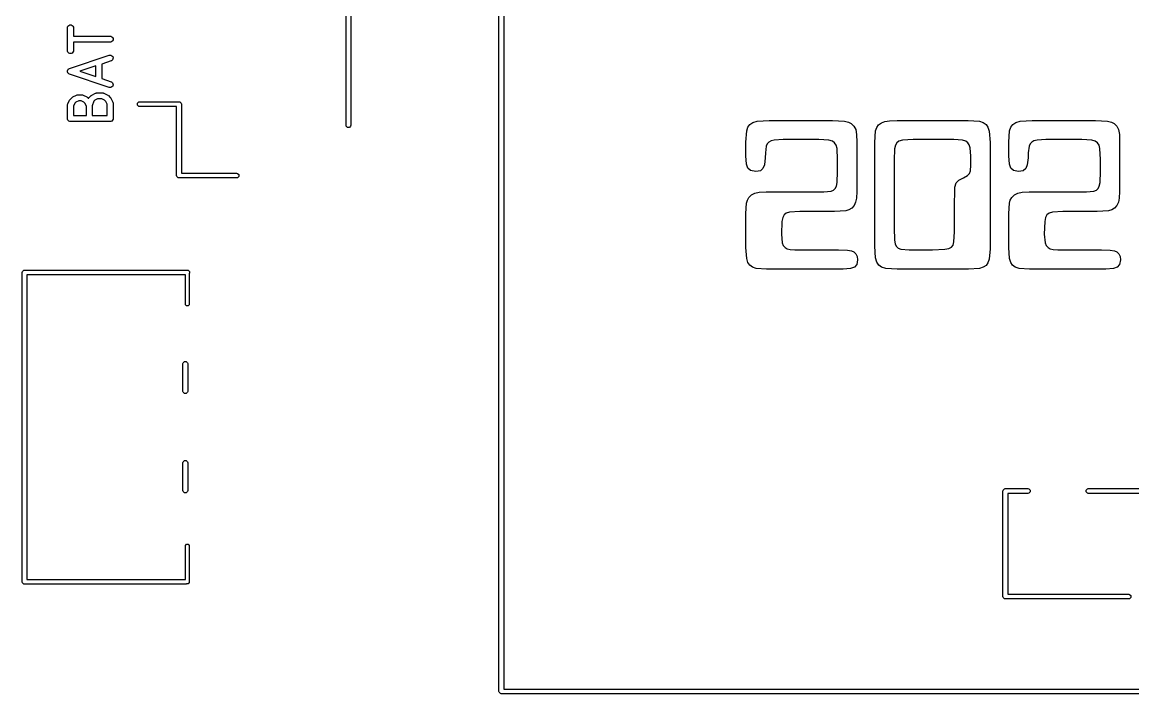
# Model space of a CAD drawing. Extents: x 172.1 to 230.8, y -103.3 to -68.9.
# Drawn here: x 172.09 to 200.07, y -103.32 to -86.39 of the extents above; entities that cross this region are included whole.
import ezdxf

# ---------------------------------------------------------------- set-up
doc = ezdxf.new("R2010")
doc.units = 0
doc.layers.add('BLACK', color=7, linetype='CONTINUOUS')

msp = doc.modelspace()

# ---------------------------------------------------------------- linework, layer by layer
at = {"layer": 'BLACK', "linetype": 'CONTINUOUS'}
for p, q in [((184.101576, -103.260997), (184.101576, -69.660997)), ((184.221576, -69.720997), (184.221576, -103.200997)), ((180.25, -88.99), (180.25, -85.56)), ((180.37, -85.56), (180.37, -88.99)), ((173.263151, -86.474544), (173.290187, -86.463345)), ((173.290187, -86.463345), (173.319451, -86.463345)), ((173.319451, -86.463345), (173.346487, -86.474544)), ((173.229819, -86.536904), (173.23126, -86.522272)), ((173.229819, -87.108332), (173.229819, -86.536904)), ((173.23126, -86.522272), (173.242459, -86.495236)), ((173.242459, -86.495236), (173.263151, -86.474544)), ((173.346487, -86.474544), (173.367179, -86.495236)), ((173.367179, -86.495236), (173.378378, -86.522272)), ((173.378378, -86.522272), (173.379819, -86.536904)), ((173.379819, -86.536904), (173.379819, -86.747618)), ((173.379819, -86.747618), (174.304819, -86.747618)), ((174.304819, -86.897618), (173.379819, -86.897618)), ((173.379819, -86.897618), (173.379819, -87.108332)), ((174.304819, -86.747618), (174.319451, -86.749059)), ((174.319451, -86.896177), (174.304819, -86.897618)), ((174.319451, -86.749059), (174.346487, -86.760258)), ((174.346487, -86.884978), (174.319451, -86.896177)), ((174.346487, -86.760258), (174.367179, -86.78095)), ((174.367179, -86.864286), (174.346487, -86.884978)), ((174.367179, -86.78095), (174.378378, -86.807986)), ((174.378378, -86.83725), (174.367179, -86.864286)), ((174.378378, -86.807986), (174.378378, -86.83725)), ((173.23126, -87.122964), (173.229819, -87.108332)), ((173.242459, -87.15), (173.23126, -87.122964)), ((173.263151, -87.170692), (173.242459, -87.15)), ((173.290187, -87.181891), (173.263151, -87.170692)), ((173.281102, -87.560991), (174.281102, -87.227658)), ((173.319451, -87.181891), (173.290187, -87.181891)), ((173.346487, -87.170692), (173.319451, -87.181891)), ((173.367179, -87.15), (173.346487, -87.170692)), ((173.378378, -87.122964), (173.367179, -87.15)), ((173.379819, -87.108332), (173.378378, -87.122964)), ((174.281102, -87.227658), (174.295438, -87.224398)), ((174.295438, -87.224398), (174.324628, -87.226473)), ((174.324628, -87.226473), (174.350802, -87.239559)), ((174.350802, -87.239559), (174.369976, -87.261667)), ((174.369976, -87.261667), (174.37923, -87.289429)), ((174.37923, -87.289429), (174.377155, -87.318619)), ((173.245569, -87.586159), (173.252673, -87.579996)), ((173.252673, -87.579996), (173.258836, -87.572892)), ((173.258836, -87.572892), (173.263627, -87.570496)), ((173.263627, -87.570496), (173.267676, -87.566985)), ((173.267676, -87.566985), (173.281102, -87.560991)), ((173.944104, -87.498103), (173.541989, -87.632142)), ((173.944104, -87.76618), (173.944104, -87.498103)), ((174.328536, -87.36996), (174.094104, -87.448103)), ((174.094104, -87.448103), (174.094104, -87.81618)), ((174.341961, -87.363966), (174.328536, -87.36996)), ((174.364068, -87.344792), (174.341961, -87.363966)), ((174.377155, -87.318619), (174.364068, -87.344792)), ((173.230408, -87.622762), (173.232103, -87.617676)), ((173.231074, -87.632142), (173.230408, -87.622762)), ((173.230408, -87.641522), (173.231074, -87.632142)), ((173.232103, -87.646607), (173.230408, -87.641522)), ((173.232103, -87.617676), (173.232483, -87.612332)), ((173.232483, -87.651952), (173.232103, -87.646607)), ((173.232483, -87.612332), (173.236687, -87.603922)), ((173.236687, -87.660361), (173.232483, -87.651952)), ((173.236687, -87.603922), (173.239662, -87.594999)), ((173.239662, -87.669285), (173.236687, -87.660361)), ((173.239662, -87.594999), (173.243173, -87.59095)), ((173.243173, -87.673333), (173.239662, -87.669285)), ((173.243173, -87.59095), (173.245569, -87.586159)), ((173.245569, -87.678125), (173.243173, -87.673333)), ((173.252673, -87.684287), (173.245569, -87.678125)), ((173.258836, -87.691392), (173.252673, -87.684287)), ((173.263627, -87.693787), (173.258836, -87.691392)), ((173.267676, -87.697299), (173.263627, -87.693787)), ((173.281102, -87.703293), (173.267676, -87.697299)), ((174.281102, -88.036626), (173.281102, -87.703293)), ((173.541989, -87.632142), (173.944104, -87.76618)), ((174.094104, -87.81618), (174.328536, -87.894324)), ((174.295438, -88.039886), (174.281102, -88.036626)), ((174.324628, -88.037811), (174.295438, -88.039886)), ((174.350802, -88.024725), (174.324628, -88.037811)), ((174.328536, -87.894324), (174.341961, -87.900318)), ((174.341961, -87.900318), (174.364068, -87.919492)), ((174.369976, -88.002617), (174.350802, -88.024725)), ((174.364068, -87.919492), (174.377155, -87.945665)), ((174.37923, -87.974855), (174.369976, -88.002617)), ((174.377155, -87.945665), (174.37923, -87.974855)), ((173.237737, -88.455744), (173.285356, -88.360506)), ((173.285356, -88.360506), (173.28932, -88.354206)), ((173.28932, -88.354206), (173.290078, -88.352379)), ((173.290078, -88.352379), (173.291766, -88.350322)), ((173.291766, -88.350322), (173.293188, -88.348063)), ((173.293188, -88.348063), (173.294686, -88.346763)), ((173.294686, -88.346763), (173.299405, -88.341014)), ((173.299405, -88.341014), (173.347024, -88.293395)), ((173.347024, -88.293395), (173.352773, -88.288676)), ((173.352773, -88.288676), (173.354073, -88.287178)), ((173.354073, -88.287178), (173.356332, -88.285756)), ((173.356332, -88.285756), (173.358389, -88.284068)), ((173.358389, -88.284068), (173.360216, -88.28331)), ((173.360216, -88.28331), (173.366516, -88.279346)), ((173.366516, -88.279346), (173.461754, -88.231727)), ((173.444484, -88.408067), (173.414077, -88.438474)), ((173.513, -88.373809), (173.444484, -88.408067)), ((173.461754, -88.231727), (173.475485, -88.226472)), ((173.475485, -88.226472), (173.478174, -88.22628)), ((173.478174, -88.22628), (173.480663, -88.22525)), ((173.480663, -88.22525), (173.495295, -88.223809)), ((173.495295, -88.223809), (173.590533, -88.223809)), ((173.572828, -88.373809), (173.513, -88.373809)), ((173.641344, -88.408067), (173.572828, -88.373809)), ((173.590533, -88.223809), (173.605165, -88.22525)), ((173.605165, -88.22525), (173.607654, -88.226281)), ((173.607654, -88.226281), (173.610342, -88.226472)), ((173.610342, -88.226472), (173.624074, -88.231727)), ((173.624074, -88.231727), (173.719312, -88.279346)), ((173.671751, -88.438474), (173.641344, -88.408067)), ((173.719312, -88.279346), (173.725611, -88.28331)), ((173.725611, -88.28331), (173.727439, -88.284068)), ((173.727439, -88.284068), (173.729495, -88.285756)), ((173.729495, -88.285756), (173.731755, -88.287178)), ((173.731755, -88.287178), (173.733054, -88.288676)), ((173.733054, -88.288676), (173.738804, -88.293395)), ((173.738804, -88.293395), (173.760762, -88.315353)), ((173.760762, -88.315353), (173.763471, -88.309286)), ((173.763471, -88.309286), (173.765236, -88.30725)), ((173.765236, -88.30725), (173.766268, -88.30476)), ((173.766268, -88.30476), (173.775595, -88.293395)), ((173.775595, -88.293395), (173.823214, -88.245776)), ((173.823214, -88.245776), (173.828963, -88.241057)), ((173.828963, -88.241057), (173.830263, -88.239559)), ((173.830263, -88.239559), (173.832522, -88.238137)), ((173.832522, -88.238137), (173.834579, -88.236449)), ((173.834579, -88.236449), (173.836406, -88.235691)), ((173.836406, -88.235691), (173.842706, -88.231727)), ((173.842706, -88.231727), (173.937944, -88.184108)), ((173.89418, -88.386941), (173.856009, -88.501455)), ((173.920674, -88.360448), (173.89418, -88.386941)), ((173.98919, -88.32619), (173.920674, -88.360448)), ((173.937944, -88.184108), (173.951675, -88.178853)), ((173.951675, -88.178853), (173.954364, -88.178661)), ((173.954364, -88.178661), (173.956853, -88.177631)), ((173.956853, -88.177631), (173.971485, -88.17619)), ((173.971485, -88.17619), (174.114342, -88.17619)), ((174.096637, -88.32619), (173.98919, -88.32619)), ((174.165153, -88.360448), (174.096637, -88.32619)), ((174.114342, -88.17619), (174.128974, -88.177631)), ((174.128974, -88.177631), (174.131463, -88.178662)), ((174.131463, -88.178662), (174.134151, -88.178853)), ((174.134151, -88.178853), (174.147883, -88.184108)), ((174.147883, -88.184108), (174.243121, -88.231727)), ((174.195561, -88.390855), (174.165153, -88.360448)), ((174.229819, -88.459371), (174.195561, -88.390855)), ((174.243121, -88.231727), (174.249417, -88.23569)), ((174.249417, -88.23569), (174.251247, -88.236448)), ((174.251247, -88.236448), (174.253305, -88.238137)), ((174.253305, -88.238137), (174.255564, -88.239559)), ((174.255564, -88.239559), (174.256863, -88.241057)), ((174.256863, -88.241057), (174.262612, -88.245775)), ((174.262612, -88.245775), (174.310232, -88.293394)), ((174.310232, -88.293394), (174.31495, -88.299143)), ((174.31495, -88.299143), (174.31645, -88.300444)), ((174.31645, -88.300444), (174.317872, -88.302703)), ((174.317872, -88.302703), (174.31956, -88.30476)), ((174.31956, -88.30476), (174.320317, -88.306587)), ((174.320317, -88.306587), (174.324282, -88.312887)), ((174.324282, -88.312887), (174.371901, -88.408125)), ((174.371901, -88.408125), (174.377156, -88.421856)), ((174.377156, -88.421856), (174.377347, -88.424545)), ((174.994567, -88.437039), (175.027039, -88.404567)), ((175.027039, -88.404567), (175.05, -88.4)), ((175.05, -88.4), (176.04, -88.4)), ((176.04, -88.4), (176.062961, -88.404567)), ((176.062961, -88.404567), (176.095433, -88.437039)), ((173.229819, -88.489285), (173.23126, -88.474653)), ((173.229819, -88.822618), (173.229819, -88.489285)), ((173.23126, -88.474653), (173.232291, -88.472163)), ((173.232291, -88.472163), (173.232482, -88.469476)), ((173.232482, -88.469476), (173.237737, -88.455744)), ((173.414077, -88.438474), (173.379819, -88.50699)), ((173.379819, -88.50699), (173.379819, -88.747618)), ((173.706009, -88.50699), (173.671751, -88.438474)), ((173.706009, -88.747618), (173.706009, -88.50699)), ((173.856009, -88.501455), (173.856009, -88.747618)), ((174.229819, -88.747618), (174.229819, -88.459371)), ((174.377347, -88.424545), (174.378378, -88.427034)), ((174.378378, -88.427034), (174.379819, -88.441666)), ((174.379819, -88.441666), (174.379819, -88.822618)), ((174.994567, -88.482961), (174.994567, -88.437039)), ((175.027039, -88.515433), (174.994567, -88.482961)), ((175.05, -88.52), (175.027039, -88.515433)), ((175.98, -88.52), (175.05, -88.52)), ((175.98, -90.26), (175.98, -88.52)), ((176.095433, -88.437039), (176.1, -88.46)), ((176.1, -88.46), (176.1, -90.2)), ((173.23126, -88.83725), (173.229819, -88.822618)), ((173.242459, -88.864286), (173.23126, -88.83725)), ((173.263151, -88.884978), (173.242459, -88.864286)), ((173.290187, -88.896177), (173.263151, -88.884978)), ((173.304819, -88.897618), (173.290187, -88.896177)), ((174.304819, -88.897618), (173.304819, -88.897618)), ((173.379819, -88.747618), (173.706009, -88.747618)), ((173.856009, -88.747618), (174.229819, -88.747618)), ((174.319451, -88.896177), (174.304819, -88.897618)), ((174.346487, -88.884978), (174.319451, -88.896177)), ((174.367179, -88.864286), (174.346487, -88.884978)), ((174.378378, -88.83725), (174.367179, -88.864286)), ((174.379819, -88.822618), (174.378378, -88.83725)), ((190.375691, -89.036637), (190.426796, -88.969057)), ((190.426796, -88.969057), (190.499771, -88.922483)), ((190.499771, -88.922483), (190.606315, -88.891632)), ((190.606315, -88.891632), (190.913572, -88.871849)), ((190.913572, -88.871849), (192.508478, -88.871849)), ((192.508478, -88.871849), (192.809874, -88.888946)), ((192.809874, -88.888946), (192.907564, -88.914271)), ((192.907564, -88.914271), (192.977669, -88.951472)), ((192.977669, -88.951472), (193.046057, -89.0118)), ((193.621396, -89.045439), (193.668632, -88.980293)), ((193.668632, -88.980293), (193.739158, -88.927912)), ((193.739158, -88.927912), (193.828367, -88.894563)), ((193.828367, -88.894563), (193.938996, -88.878633)), ((193.938996, -88.878633), (194.133182, -88.871849)), ((194.133182, -88.871849), (195.92397, -88.871849)), ((195.92397, -88.871849), (196.206071, -88.891632)), ((196.206071, -88.891632), (196.304801, -88.92291)), ((196.304801, -88.92291), (196.374354, -88.971988)), ((196.374354, -88.971988), (196.423289, -89.041931)), ((196.999557, -89.036637), (197.050662, -88.969057)), ((197.050662, -88.969057), (197.123637, -88.922483)), ((197.123637, -88.922483), (197.230181, -88.891632)), ((197.230181, -88.891632), (197.537438, -88.871849)), ((197.537438, -88.871849), (199.132344, -88.871849)), ((199.132344, -88.871849), (199.43374, -88.888946)), ((199.43374, -88.888946), (199.53143, -88.914271)), ((199.53143, -88.914271), (199.601535, -88.951472)), ((199.601535, -88.951472), (199.669923, -89.0118)), ((180.254567, -89.012961), (180.25, -88.99)), ((180.287039, -89.045433), (180.254567, -89.012961)), ((180.332961, -89.045433), (180.287039, -89.045433)), ((180.365433, -89.012961), (180.332961, -89.045433)), ((180.37, -88.99), (180.365433, -89.012961)), ((190.323726, -89.416755), (190.34351, -89.134654)), ((190.34351, -89.134654), (190.375691, -89.036637)), ((193.046057, -89.0118), (193.089532, -89.095087)), ((193.089532, -89.095087), (193.10956, -89.222826)), ((193.10956, -89.222826), (193.115177, -89.416755)), ((193.571423, -89.42799), (193.591207, -89.131967)), ((193.591207, -89.131967), (193.621396, -89.045439)), ((196.423289, -89.041931), (196.45471, -89.143203)), ((196.45471, -89.143203), (196.474494, -89.42799)), ((196.947592, -89.416755), (196.967376, -89.134654)), ((196.967376, -89.134654), (196.999557, -89.036637)), ((199.669923, -89.0118), (199.713398, -89.095087)), ((199.713398, -89.095087), (199.733426, -89.222826)), ((199.733426, -89.222826), (199.739043, -89.416755)), ((190.323726, -89.758206), (190.323726, -89.416755)), ((190.834193, -89.517871), (190.815143, -89.685666)), ((190.860899, -89.460934), (190.834193, -89.517871)), ((190.901849, -89.417243), (190.860899, -89.460934)), ((190.956724, -89.386583), (190.901849, -89.417243)), ((191.035938, -89.365708), (190.956724, -89.386583)), ((191.260642, -89.351786), (191.035938, -89.365708)), ((192.161653, -89.351786), (191.260642, -89.351786)), ((192.416643, -89.365708), (192.161653, -89.351786)), ((192.50162, -89.390029), (192.416643, -89.365708)), ((192.558792, -89.430676), (192.50162, -89.390029)), ((192.59742, -89.490566), (192.558792, -89.430676)), ((192.621318, -89.58113), (192.59742, -89.490566)), ((193.115177, -89.416755), (193.115177, -90.664836)), ((193.571423, -89.870069), (193.571423, -89.42799)), ((194.089355, -89.49044), (194.067969, -89.583817)), ((194.124877, -89.430676), (194.089355, -89.49044)), ((194.180185, -89.390277), (194.124877, -89.430676)), ((194.267027, -89.365708), (194.180185, -89.390277)), ((194.536182, -89.351786), (194.267027, -89.365708)), ((195.56591, -89.351786), (194.536182, -89.351786)), ((195.784508, -89.368394), (195.56591, -89.351786)), ((195.862363, -89.393513), (195.784508, -89.368394)), ((195.915666, -89.430921), (195.862363, -89.393513)), ((195.95314, -89.48367), (195.915666, -89.430921)), ((195.977948, -89.559148), (195.95314, -89.48367)), ((196.474494, -89.42799), (196.474494, -92.108555)), ((196.947592, -89.758206), (196.947592, -89.416755)), ((197.45806, -89.517871), (197.439009, -89.685666)), ((197.484765, -89.460934), (197.45806, -89.517871)), ((197.525715, -89.417243), (197.484765, -89.460934)), ((197.58059, -89.386583), (197.525715, -89.417243)), ((197.659804, -89.365708), (197.58059, -89.386583)), ((197.884508, -89.351786), (197.659804, -89.365708)), ((198.785519, -89.351786), (197.884508, -89.351786)), ((199.040509, -89.365708), (198.785519, -89.351786)), ((199.125486, -89.390029), (199.040509, -89.365708)), ((199.182658, -89.430676), (199.125486, -89.390029)), ((199.221286, -89.490566), (199.182658, -89.430676)), ((199.245184, -89.58113), (199.221286, -89.490566)), ((199.739043, -89.416755), (199.739043, -90.664836)), ((190.339211, -89.975026), (190.323726, -89.758206)), ((190.809525, -89.808764), (190.789977, -89.990192)), ((190.815143, -89.685666), (190.809525, -89.808764)), ((192.634996, -89.853217), (192.621318, -89.58113)), ((194.067969, -89.583817), (194.056978, -89.870069)), ((195.994556, -89.769441), (195.977948, -89.559148)), ((195.988939, -89.998785), (195.994556, -89.769441)), ((196.963077, -89.975026), (196.947592, -89.758206)), ((197.433391, -89.808764), (197.413843, -89.990192)), ((197.439009, -89.685666), (197.433391, -89.808764)), ((199.258862, -89.853217), (199.245184, -89.58113)), ((190.373063, -90.076699), (190.339211, -89.975026)), ((190.441311, -90.13485), (190.373063, -90.076699)), ((190.75457, -90.082316), (190.689157, -90.13685)), ((190.789977, -89.990192), (190.75457, -90.082316)), ((192.634996, -90.161207), (192.634996, -89.853217)), ((193.571423, -91.582456), (193.571423, -89.870069)), ((194.056978, -89.870069), (194.056978, -91.582456)), ((195.978873, -90.140636), (195.988939, -89.998785)), ((196.996929, -90.076699), (196.963077, -89.975026)), ((197.065177, -90.13485), (196.996929, -90.076699)), ((197.378436, -90.082316), (197.313023, -90.13685)), ((197.413843, -89.990192), (197.378436, -90.082316)), ((199.258862, -90.161207), (199.258862, -89.853217)), ((175.984567, -90.282961), (175.98, -90.26)), ((176.017039, -90.315433), (175.984567, -90.282961)), ((176.04, -90.32), (176.017039, -90.315433)), ((177.49, -90.32), (176.04, -90.32)), ((176.1, -90.2), (177.49, -90.2)), ((177.49, -90.2), (177.512961, -90.204567)), ((177.512961, -90.315433), (177.49, -90.32)), ((177.512961, -90.204567), (177.545433, -90.237039)), ((177.545433, -90.282961), (177.512961, -90.315433)), ((177.545433, -90.237039), (177.545433, -90.282961)), ((190.572365, -90.157787), (190.441311, -90.13485)), ((190.689157, -90.13685), (190.572365, -90.157787)), ((192.623761, -90.430851), (192.634996, -90.161207)), ((195.620621, -90.445505), (195.68681, -90.37321)), ((195.68681, -90.37321), (195.803558, -90.316057)), ((195.803558, -90.316057), (195.909042, -90.260127)), ((195.909042, -90.260127), (195.956454, -90.2103)), ((195.956454, -90.2103), (195.978873, -90.140636)), ((197.196231, -90.157787), (197.065177, -90.13485)), ((197.313023, -90.13685), (197.196231, -90.157787)), ((199.247627, -90.430851), (199.258862, -90.161207)), ((192.284752, -90.673628), (192.469399, -90.654577)), ((192.469399, -90.654577), (192.530643, -90.627039)), ((192.530643, -90.627039), (192.575157, -90.58448)), ((192.575157, -90.58448), (192.604535, -90.52528)), ((192.604535, -90.52528), (192.623761, -90.430851)), ((195.585938, -90.726385), (195.591556, -90.554438)), ((195.591556, -90.554438), (195.620621, -90.445505)), ((198.908618, -90.673628), (199.093265, -90.654577)), ((199.093265, -90.654577), (199.154509, -90.627039)), ((199.154509, -90.627039), (199.199023, -90.58448)), ((199.199023, -90.58448), (199.228401, -90.52528)), ((199.228401, -90.52528), (199.247627, -90.430851)), ((190.337892, -90.956706), (190.360391, -90.878377)), ((190.360391, -90.878377), (190.397976, -90.811137)), ((190.397976, -90.811137), (190.468923, -90.743136)), ((190.468923, -90.743136), (190.552581, -90.702205)), ((190.552581, -90.702205), (190.656486, -90.682111)), ((190.656486, -90.682111), (190.835415, -90.673628)), ((190.835415, -90.673628), (192.12233, -90.673628)), ((192.12233, -90.673628), (192.284752, -90.673628)), ((193.086601, -90.930816), (193.047707, -91.014046)), ((193.106866, -90.828975), (193.086601, -90.930816)), ((193.115177, -90.664836), (193.106866, -90.828975)), ((195.580321, -90.91665), (195.585938, -90.726385)), ((195.580321, -91.677711), (195.580321, -90.91665)), ((196.961758, -90.956706), (196.984257, -90.878377)), ((196.984257, -90.878377), (197.021842, -90.811137)), ((197.021842, -90.811137), (197.092789, -90.743136)), ((197.092789, -90.743136), (197.176448, -90.702205)), ((197.176448, -90.702205), (197.280352, -90.682111)), ((197.280352, -90.682111), (197.459281, -90.673628)), ((197.459281, -90.673628), (198.746196, -90.673628)), ((198.746196, -90.673628), (198.908618, -90.673628)), ((199.710467, -90.930816), (199.671573, -91.014046)), ((199.730732, -90.828975), (199.710467, -90.930816)), ((199.739043, -90.664836), (199.730732, -90.828975)), ((190.323726, -91.218778), (190.337892, -90.956706)), ((190.323726, -92.069476), (190.323726, -91.218778)), ((191.341513, -91.204389), (191.286043, -91.249309)), ((191.425261, -91.178722), (191.341513, -91.204389)), ((191.685868, -91.165045), (191.425261, -91.178722)), ((192.553419, -91.165045), (191.685868, -91.165045)), ((192.837962, -91.147948), (192.553419, -91.165045)), ((192.920762, -91.121823), (192.837962, -91.147948)), ((192.989148, -91.079316), (192.920762, -91.121823)), ((193.047707, -91.014046), (192.989148, -91.079316)), ((196.947592, -91.218778), (196.961758, -90.956706)), ((196.947592, -92.069476), (196.947592, -91.218778)), ((197.965379, -91.204389), (197.909909, -91.249309)), ((198.049127, -91.178722), (197.965379, -91.204389)), ((198.309734, -91.165045), (198.049127, -91.178722)), ((199.177285, -91.165045), (198.309734, -91.165045)), ((199.461828, -91.147948), (199.177285, -91.165045)), ((199.544628, -91.121823), (199.461828, -91.147948)), ((199.613014, -91.079316), (199.544628, -91.121823)), ((199.671573, -91.014046), (199.613014, -91.079316)), ((191.229134, -91.419302), (191.218143, -91.733642)), ((191.250562, -91.315185), (191.229134, -91.419302)), ((191.286043, -91.249309), (191.250562, -91.315185)), ((197.853, -91.419302), (197.842009, -91.733642)), ((197.874428, -91.315185), (197.853, -91.419302)), ((197.909909, -91.249309), (197.874428, -91.315185)), ((191.218143, -91.733642), (191.237194, -91.957369)), ((193.571423, -92.035771), (193.571423, -91.582456)), ((194.056978, -91.582456), (194.067969, -91.883119)), ((195.566643, -91.930013), (195.580321, -91.677711)), ((197.842009, -91.733642), (197.86106, -91.957369)), ((191.237194, -91.957369), (191.26659, -92.023777)), ((191.26659, -92.023777), (191.316085, -92.074605)), ((193.591207, -92.334724), (193.571423, -92.035771)), ((194.067969, -91.883119), (194.08686, -91.985705)), ((194.08686, -91.985705), (194.114131, -92.047739)), ((194.114131, -92.047739), (194.158043, -92.090603)), ((195.501674, -92.063614), (195.542233, -92.011282)), ((195.542233, -92.011282), (195.566643, -91.930013)), ((197.86106, -91.957369), (197.890456, -92.023777)), ((197.890456, -92.023777), (197.939951, -92.074605)), ((190.34351, -92.351332), (190.323726, -92.069476)), ((191.316085, -92.074605), (191.364445, -92.10709)), ((191.364445, -92.10709), (191.437962, -92.12321)), ((191.437962, -92.12321), (191.560327, -92.131514)), ((191.560327, -92.131514), (191.753035, -92.1342)), ((191.753035, -92.1342), (192.659665, -92.1342)), ((192.659665, -92.1342), (192.881437, -92.137131)), ((192.881437, -92.137131), (192.986706, -92.157159)), ((192.986706, -92.157159), (193.044522, -92.184803)), ((193.044522, -92.184803), (193.093928, -92.235561)), ((193.093928, -92.235561), (193.126132, -92.301439)), ((193.126132, -92.301439), (193.137404, -92.38284)), ((193.622419, -92.439129), (193.591207, -92.334724)), ((194.158043, -92.090603), (194.225505, -92.11515)), ((194.225505, -92.11515), (194.43531, -92.128583)), ((194.43531, -92.128583), (195.022958, -92.128583)), ((195.022958, -92.128583), (195.337299, -92.117592)), ((195.337299, -92.117592), (195.440834, -92.096638)), ((195.440834, -92.096638), (195.501674, -92.063614)), ((196.474494, -92.108555), (196.454466, -92.365498)), ((196.967376, -92.351332), (196.947592, -92.069476)), ((197.939951, -92.074605), (197.988311, -92.10709)), ((197.988311, -92.10709), (198.061828, -92.12321)), ((198.061828, -92.12321), (198.184193, -92.131514)), ((198.184193, -92.131514), (198.376901, -92.1342)), ((198.376901, -92.1342), (199.283531, -92.1342)), ((199.283531, -92.1342), (199.505303, -92.137131)), ((199.505303, -92.137131), (199.610572, -92.157159)), ((199.610572, -92.157159), (199.668388, -92.184803)), ((199.668388, -92.184803), (199.717794, -92.235561)), ((199.717794, -92.235561), (199.749998, -92.301439)), ((199.749998, -92.301439), (199.76127, -92.38284)), ((190.3743, -92.450164), (190.34351, -92.351332)), ((190.421179, -92.519616), (190.3743, -92.450164)), ((190.487748, -92.568908), (190.421179, -92.519616)), ((190.581158, -92.600216), (190.487748, -92.568908)), ((190.846406, -92.62), (190.581158, -92.600216)), ((192.95851, -92.604262), (192.771528, -92.62)), ((193.056315, -92.567976), (192.95851, -92.604262)), ((193.115309, -92.499589), (193.056315, -92.567976)), ((193.137404, -92.38284), (193.115309, -92.499589)), ((193.671318, -92.514242), (193.622419, -92.439129)), ((193.742344, -92.567431), (193.671318, -92.514242)), ((193.845464, -92.600216), (193.742344, -92.567431)), ((194.138799, -92.62), (193.845464, -92.600216)), ((196.208757, -92.600216), (195.935205, -92.62)), ((196.305213, -92.569733), (196.208757, -92.600216)), ((196.37411, -92.522791), (196.305213, -92.569733)), ((196.423508, -92.45642), (196.37411, -92.522791)), ((196.454466, -92.365498), (196.423508, -92.45642)), ((196.998166, -92.450164), (196.967376, -92.351332)), ((197.045045, -92.519616), (196.998166, -92.450164)), ((197.111614, -92.568908), (197.045045, -92.519616)), ((197.205024, -92.600216), (197.111614, -92.568908)), ((197.470272, -92.62), (197.205024, -92.600216)), ((199.582376, -92.604262), (199.395394, -92.62)), ((199.680181, -92.567976), (199.582376, -92.604262)), ((199.739175, -92.499589), (199.680181, -92.567976)), ((199.76127, -92.38284), (199.739175, -92.499589)), ((172.09, -92.7), (172.094567, -92.677039)), ((172.09, -100.5), (172.09, -92.7)), ((172.094567, -92.677039), (172.127039, -92.644567)), ((172.127039, -92.644567), (172.15, -92.64)), ((172.15, -92.64), (176.25, -92.64)), ((176.2, -92.76), (172.21, -92.76)), ((172.21, -92.76), (172.21, -100.44)), ((176.2, -93.5), (176.2, -92.76)), ((176.25, -92.64), (176.272961, -92.644567)), ((176.272961, -92.644567), (176.305433, -92.677039)), ((176.305433, -92.722961), (176.3, -92.728394)), ((176.3, -92.728394), (176.3, -93.5)), ((176.305433, -92.677039), (176.305433, -92.722961)), ((192.771528, -92.62), (190.846406, -92.62)), ((195.935205, -92.62), (194.138799, -92.62)), ((199.395394, -92.62), (197.470272, -92.62)), ((176.203806, -93.519134), (176.2, -93.5)), ((176.230866, -93.546194), (176.203806, -93.519134)), ((176.269134, -93.546194), (176.230866, -93.546194)), ((176.296194, -93.519134), (176.269134, -93.546194)), ((176.3, -93.5), (176.296194, -93.519134)), ((176.14, -95), (176.144567, -94.977039)), ((176.14, -95.7), (176.14, -95)), ((176.144567, -94.977039), (176.177039, -94.944567)), ((176.177039, -94.944567), (176.222961, -94.944567)), ((176.222961, -94.944567), (176.255433, -94.977039)), ((176.255433, -94.977039), (176.26, -95)), ((176.26, -95), (176.26, -95.7)), ((176.144567, -95.722961), (176.14, -95.7)), ((176.177039, -95.755433), (176.144567, -95.722961)), ((176.222961, -95.755433), (176.177039, -95.755433)), ((176.255433, -95.722961), (176.222961, -95.755433)), ((176.26, -95.7), (176.255433, -95.722961)), ((176.14, -97.5), (176.144567, -97.477039)), ((176.14, -98.2), (176.14, -97.5)), ((176.144567, -97.477039), (176.177039, -97.444567)), ((176.177039, -97.444567), (176.222961, -97.444567)), ((176.222961, -97.444567), (176.255433, -97.477039)), ((176.255433, -97.477039), (176.26, -97.5)), ((176.26, -97.5), (176.26, -98.2)), ((176.144567, -98.222961), (176.14, -98.2)), ((176.26, -98.2), (176.255433, -98.222961)), ((196.8, -98.21), (196.804567, -98.187039)), ((196.8, -100.87), (196.8, -98.21)), ((196.804567, -98.187039), (196.837039, -98.154567)), ((196.837039, -98.154567), (196.86, -98.15)), ((196.86, -98.15), (197.43, -98.15)), ((197.43, -98.15), (197.452961, -98.154567)), ((197.452961, -98.154567), (197.485433, -98.187039)), ((197.485433, -98.187039), (197.485433, -98.232961)), ((198.894567, -98.187039), (198.927039, -98.154567)), ((198.894567, -98.232961), (198.894567, -98.187039)), ((198.927039, -98.154567), (198.95, -98.15)), ((198.95, -98.15), (202.51, -98.15)), ((176.177039, -98.255433), (176.144567, -98.222961)), ((176.222961, -98.255433), (176.177039, -98.255433)), ((176.255433, -98.222961), (176.222961, -98.255433)), ((197.43, -98.27), (196.92, -98.27)), ((196.92, -98.27), (196.92, -100.81)), ((197.452961, -98.265433), (197.43, -98.27)), ((197.485433, -98.232961), (197.452961, -98.265433)), ((198.927039, -98.265433), (198.894567, -98.232961)), ((198.95, -98.27), (198.927039, -98.265433)), ((202.51, -98.27), (198.95, -98.27)), ((176.2, -99.6), (176.203806, -99.580866)), ((176.2, -100.44), (176.2, -99.6)), ((176.203806, -99.580866), (176.230866, -99.553806)), ((176.230866, -99.553806), (176.269134, -99.553806)), ((176.269134, -99.553806), (176.296194, -99.580866)), ((176.296194, -99.580866), (176.3, -99.6)), ((176.3, -99.6), (176.3, -100.5)), ((172.21, -100.44), (176.2, -100.44)), ((172.094567, -100.522961), (172.09, -100.5)), ((172.127039, -100.555433), (172.094567, -100.522961)), ((172.15, -100.56), (172.127039, -100.555433)), ((176.2, -100.56), (172.15, -100.56)), ((176.222961, -100.555433), (176.2, -100.56)), ((176.2322, -100.546194), (176.222961, -100.555433)), ((176.269134, -100.546194), (176.2322, -100.546194)), ((176.296194, -100.519134), (176.269134, -100.546194)), ((176.3, -100.5), (176.296194, -100.519134)), ((196.804567, -100.892961), (196.8, -100.87)), ((196.837039, -100.925433), (196.804567, -100.892961)), ((196.86, -100.93), (196.837039, -100.925433)), ((199.97, -100.93), (196.86, -100.93)), ((196.92, -100.81), (199.97, -100.81)), ((199.97, -100.81), (199.992961, -100.814567)), ((199.992961, -100.925433), (199.97, -100.93)), ((199.992961, -100.814567), (200.025433, -100.847039)), ((200.025433, -100.892961), (199.992961, -100.925433)), ((200.025433, -100.847039), (200.025433, -100.892961)), ((184.221576, -103.200997), (219.681576, -103.200997)), ((184.106143, -103.283958), (184.101576, -103.260997)), ((184.138615, -103.31643), (184.106143, -103.283958)), ((184.161576, -103.320997), (184.138615, -103.31643)), ((219.741576, -103.320997), (184.161576, -103.320997))]:
    msp.add_line(p, q, dxfattribs=at)

doc.saveas('drawing.dxf')
